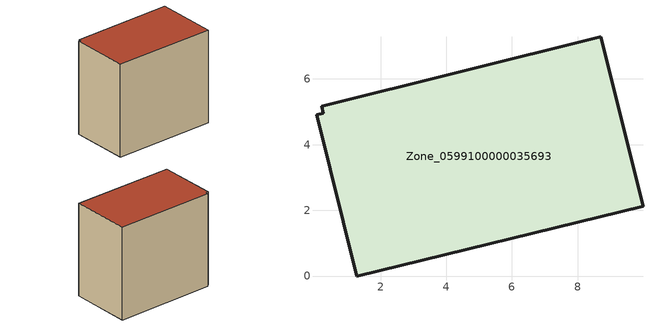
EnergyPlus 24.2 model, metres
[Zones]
Zone_0599100000035693
 floor ground (C_G): 0.05,4.9 0.26,4.95 0.22,5.16 8.7,7.28 9.99,2.13 1.28,0 z0
 wall outside (C_F): 9.99,2.13 8.7,7.28 0.22,5.16 0.26,4.95 0.05,4.9 1.28,0 9.99,2.13 z0:8.21
 roof outside (C_R): 0.26,4.95 0.05,4.9 1.28,0 9.99,2.13 8.7,7.28 0.22,5.16 z8.21
[BUILDING]
Pand.0599100000035693: North Axis=0; Terrain=City; Loads Convergence Tolerance Value=0.04; Temperature Convergence Tolerance Value=0.4; Solar Distribution=FullExterior; Maximum Number of Warmup Days=25; Minimum Number of Warmup Days=1
[Site:Location]
Rotterdam.The.Hague.AP_ZH_NLD Design_Conditions: Latitude=51.96; Longitude=4.45; Time Zone=1; Elevation=-4.5
[SITE:GROUNDTEMPERATURE:BUILDINGSURFACE]
18, 18, 18, 18, 18, 18, 18, 18, 18, 18, 18, 18
[MATERIAL] Thermal Absorptance=0.9; Solar Absorptance=0.7; Visible Absorptance=0.7
Name | Roughness | Thickness | Conductivity | Density | Specific Heat
G.TI.1975-1991 | MediumSmooth | 0.15 | 0.288461 | 540 | 1210
F.TI.1975-1991 | Rough | 0.3 | 0.230769 | 1920 | 840
R.TI.1975-1991 | MediumRough | 0.2 | 0.153846 | 1500 | 1000
[CONSTRUCTION]
C_G: G.TI.1975-1991
C_F: F.TI.1975-1991
C_R: R.TI.1975-1991
[ZONE]
Zone_0599100000035693: Type=1; Multiplier=1; Ceiling Height=Autocalculate; Volume=Autocalculate; Floor Area=autocalculate; Part of Total Floor Area=Yes
[ZONEINFILTRATION:DESIGNFLOWRATE]
Infil_Zone_0599100000035693: Zone or ZoneList or Space or SpaceList=Zone_0599100000035693; Schedule=AlwaysOn; Design Flow Rate Calculation Method=Flow/Area; Flow Rate per Floor Area=0.003; Constant Term Coefficient=1; Temperature Term Coefficient=0; Velocity Term Coefficient=0; Velocity Squared Term Coefficient=0
[HVACTEMPLATE:ZONE:IDEALLOADSAIRSYSTEM]
Zone_0599100000035693: Maximum Heating Supply Air Temperature=50; Minimum Cooling Supply Air Temperature=13; Maximum Heating Supply Air Humidity Ratio=0.0156; Minimum Cooling Supply Air Humidity Ratio=0.0077; Heating Limit=NoLimit; Cooling Limit=NoLimit; Dehumidification Control Type=ConstantSensibleHeatRatio; Cooling Sensible Heat Ratio=0.7; Dehumidification Setpoint=60; Humidification Control Type=None; Humidification Setpoint=30; Outdoor Air Method=None; Outdoor Air Flow Rate per Person=0.00944; Outdoor Air Flow Rate per Zone Floor Area=0; Outdoor Air Flow Rate per Zone=0; Demand Controlled Ventilation Type=None; Outdoor Air Economizer Type=NoEconomizer; Heat Recovery Type=None; Sensible Heat Recovery Effectiveness=0.7; Latent Heat Recovery Effectiveness=0.65
[ZONECONTROL:THERMOSTAT]
ThermostatControl_Zone_0599100000035693: Zone or ZoneList=Zone_0599100000035693; Control Type Schedule=DualSetpointControlType; Control 1=Thermostat_Zone_0599100000035693; Temperature Difference Between Cutout And Setpoint=0
[THERMOSTATSETPOINT:DUALSETPOINT]
Thermostat_Zone_0599100000035693: Heating Setpoint Temperature Schedule=HeatingSetpoint_Zone_0599100000035693; Cooling Setpoint Temperature Schedule=CoolingSetpoint_Zone_0599100000035693
[SCHEDULE:COMPACT]
HeatingSetpoint_Zone_0599100000035693: Through: 12/31, For: AllDays, Until: 24:00, 21
CoolingSetpoint_Zone_0599100000035693: Through: 12/31, For: AllDays, Until: 24:00, 24
DualSetpointControlType: Through: 12/31, For: AllDays, Until: 24:00, 4
AlwaysOn: Through: 12/31, For: AllDays, Until: 24:00, 1
